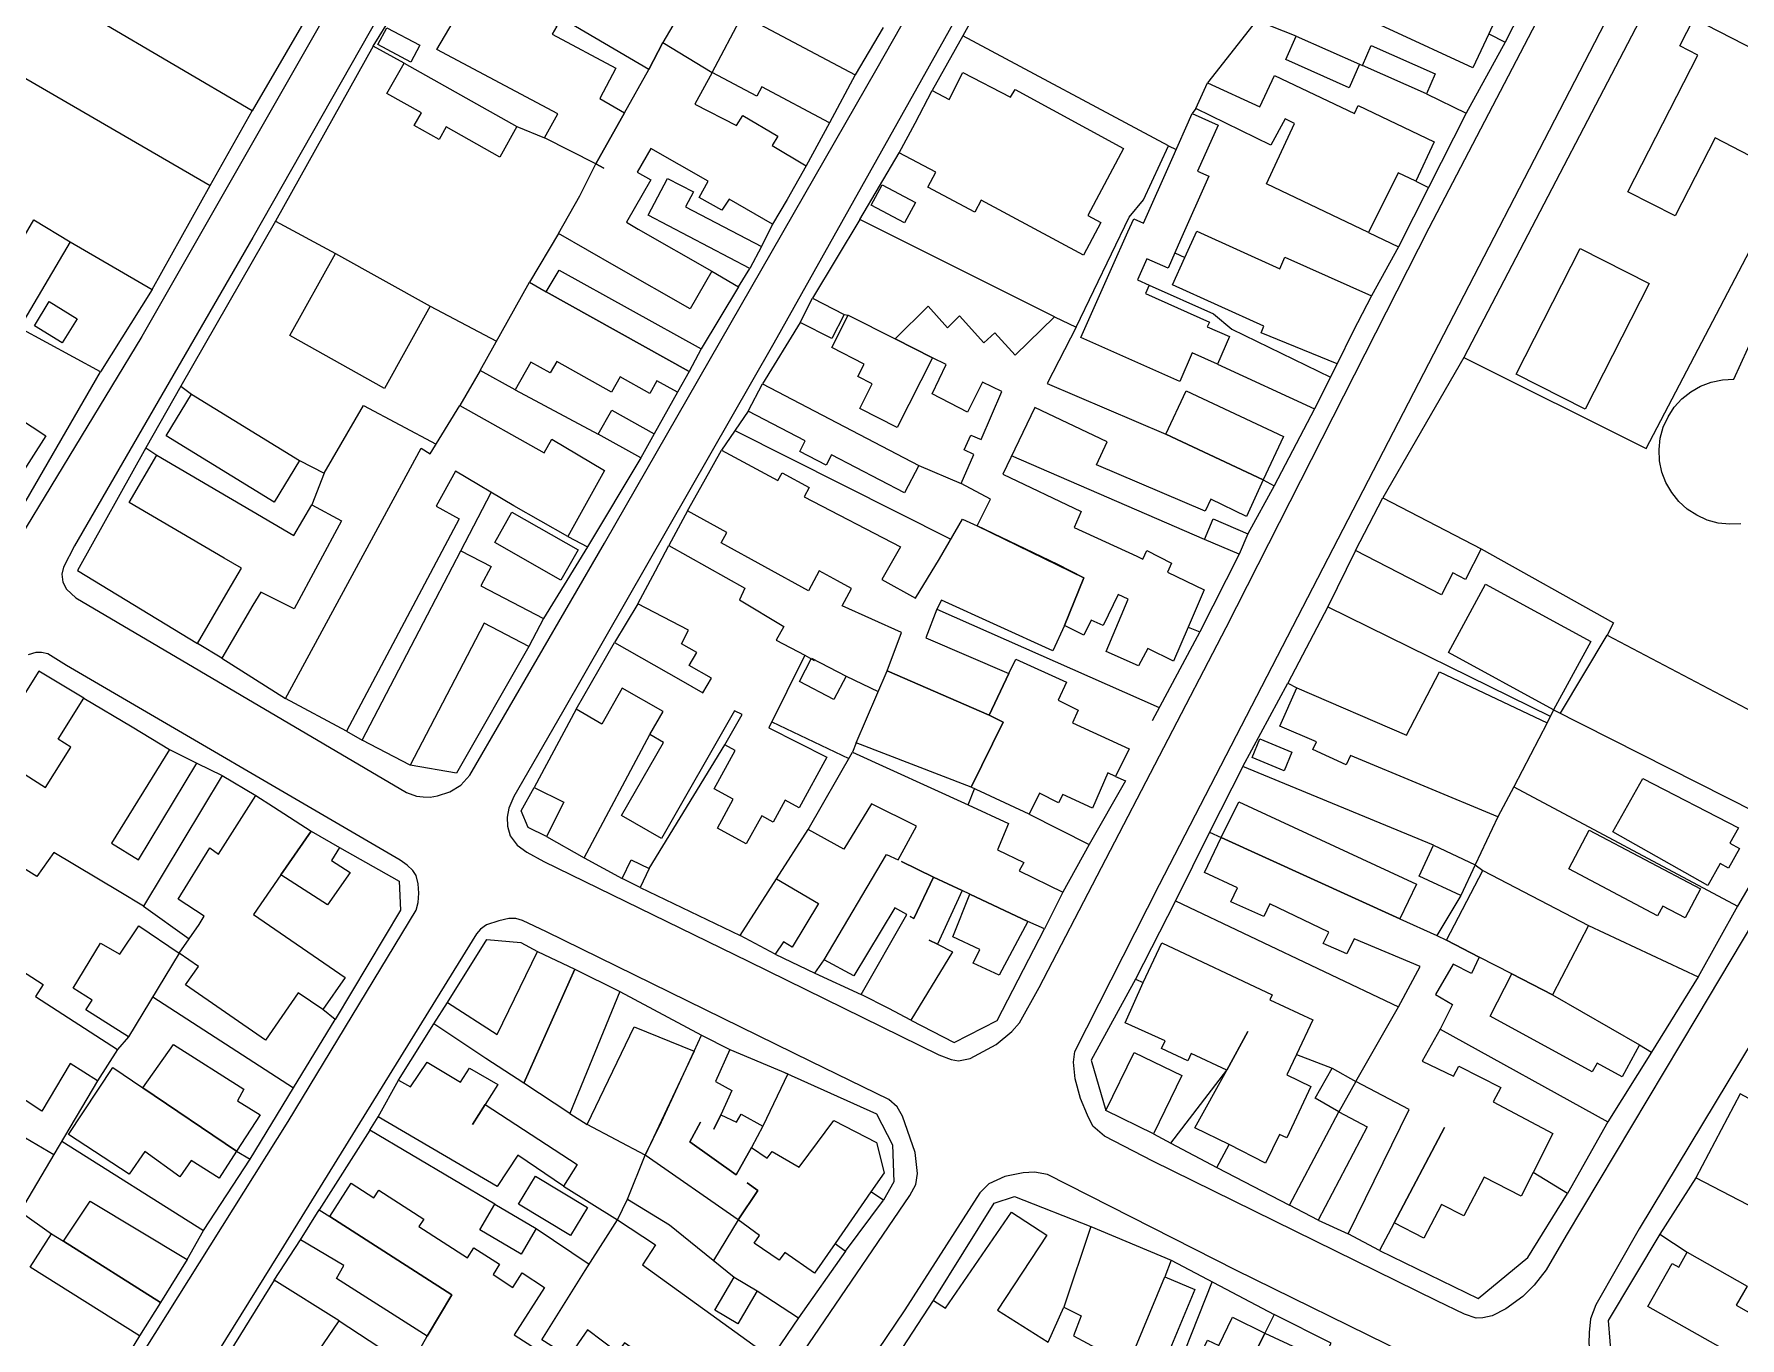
# Model space of a CAD drawing. Header units: metres. Extents: x -1319 to 2200, y -1209 to 1268.
# Drawn here: x -226 to -21.8, y 341.2 to 497.3 of the extents above; entities that cross this region are included whole.
import ezdxf

# ---------------------------------------------------------------- set-up
doc = ezdxf.new("R2010")
doc.units = ezdxf.units.M
for name, color, linetype, lineweight, true_color in [('CLADIRI_CONTUR', 7, 'Continuous', 25, 0x4b5962), ('PARCELE_CONTUR', 7, 'Continuous', 13, 0xb58c63), ('STRAZI', 7, 'Continuous', 25, 0xc4cccb)]:
    doc.layers.add(name, color=color, linetype=linetype, lineweight=lineweight, true_color=true_color)

msp = doc.modelspace()

# ---------------------------------------------------------------- linework, layer by layer
at = {"layer": 'CLADIRI_CONTUR'}
for points in [[(-53.74, 493.23), (-63.76, 497.86), (-77.05, 504.01), (-75.16, 508.09), (-72.25, 506.72), (-68.3, 515.31), (-61.61, 512.6), (-62.8, 509.73), (-54.63, 506.3), (-55.47, 504.58), (-49.66, 502.06), (-51.85, 497.31), (-53.74, 493.23)], [(-164.16, 499.94), (-162.33, 502.86), (-165.57, 504.74), (-174.47, 509.55), (-172.8, 512.58), (-163.63, 507.84), (-162.76, 509.28), (-156.34, 505.68), (-148.03, 500.79), (-150.72, 496.24), (-152.39, 493.04), (-164.16, 499.94)], [(-179.39, 504.2), (-178.6, 503.71), (-177.66, 505.23), (-173.41, 502.61), (-166.91, 498.74), (-166.3, 499.79), (-163.41, 498.23), (-163.96, 497.25), (-156.34, 493.2), (-158.27, 489.56), (-155.32, 487.85), (-158.73, 481.72), (-164.9, 484.83), (-163.31, 487.7), (-177.78, 495.43), (-175.81, 498.72), (-180.85, 501.83), (-179.39, 504.2)], [(-130.76, 486.66), (-138.86, 490.97), (-139.46, 489.83), (-144.81, 492.67), (-141.17, 499.54), (-127.71, 492.4), (-130.76, 486.66)], [(-28.97, 495.84), (-27.29, 499.12), (-15.31, 492.99), (-20.58, 482.7), (-24.74, 484.83), (-29.52, 475.5), (-35.18, 478.39), (-26.81, 494.74), (-28.97, 495.84)], [(-184.84, 496.01), (-183.78, 498.01), (-179.82, 495.92), (-180.88, 493.91), (-184.84, 496.01)], [(-68.57, 490.85), (-76.13, 494.21), (-74.88, 497.02), (-67.32, 493.66), (-68.57, 490.85)], [(-146.89, 488.89), (-141.89, 486.31), (-141.14, 487.52), (-136.97, 485.06), (-137.65, 483.93), (-133.56, 481.5), (-135.85, 477.48), (-137.61, 474.5), (-142.77, 477.52), (-143.67, 476.2), (-146.36, 477.71), (-145.3, 479.65), (-152.16, 483.58), (-153.78, 480.74), (-152.16, 479.8), (-155.08, 474.74), (-153.66, 473.93), (-144.84, 468.89), (-147.43, 464.36), (-156.25, 469.39), (-163.23, 473.38), (-160.65, 477.91), (-158.73, 481.72), (-157.77, 481.21), (-158.73, 481.72), (-155.32, 487.85), (-155.32, 487.85), (-152.39, 493.04), (-150.72, 496.24), (-144.81, 492.67), (-146.89, 488.89)], [(-59.29, 490.13), (-66.97, 493.51), (-65.92, 495.88), (-58.25, 492.5), (-59.29, 490.13)], [(-170.23, 482.55), (-176.65, 486.16), (-177.51, 484.64), (-180.49, 486.32), (-179.63, 487.84), (-183.75, 490.16), (-181.7, 493.8), (-168.18, 486.19), (-170.23, 482.55)], [(-116.43, 489.45), (-114.8, 492.68), (-109.08, 489.72), (-108.54, 490.63), (-95.56, 483.57), (-99.84, 475.53), (-98.27, 474.71), (-100.36, 470.81), (-112.6, 477.37), (-113.37, 475.93), (-119, 478.94), (-118.05, 480.72), (-122.44, 483.06), (-120.53, 486.62), (-118.49, 490.52), (-116.43, 489.45)], [(-58.36, 484.35), (-60.59, 479.66), (-62.69, 480.64), (-66.24, 473.52), (-78.46, 479.36), (-75.1, 486.58), (-76.23, 487.13), (-77.93, 483.98), (-86.9, 488.37), (-85.51, 491.43), (-79.26, 488.56), (-77.48, 492.31), (-67.93, 487.77), (-67.49, 488.7), (-58.36, 484.35)], [(-92.95, 466.2), (-85.29, 462.8), (-85.54, 462.24), (-82.87, 461.05), (-84.33, 457.76), (-87.33, 459.1), (-88.84, 455.69), (-100.66, 460.94), (-96.99, 469.2), (-95.03, 473.59), (-94.34, 475.14), (-93.17, 474.62), (-89.78, 482.24), (-87.34, 487.74), (-84.25, 486.37), (-86.7, 480.87), (-85.34, 480.27), (-88.73, 472.64), (-89.41, 471.1), (-90.23, 469.25), (-92.77, 470.38), (-93.91, 467.83), (-92.5, 467.2), (-92.95, 466.2)], [(-148, 476.59), (-138.92, 471.82), (-140.3, 469.19), (-152.46, 475.59), (-150.15, 479.99), (-147.06, 478.37), (-148, 476.59)], [(-125.76, 476.78), (-124.45, 479.23), (-120.48, 477.11), (-121.79, 474.66), (-125.76, 476.78)], [(-226.03, 475.02), (-221.67, 472.38), (-227.73, 462.12), (-233.59, 451.84), (-238.02, 454.55), (-238.02, 454.55), (-239.13, 452.67), (-233.5, 449.58), (-231.16, 453.47), (-224.57, 449.19), (-230.18, 440.48), (-241.84, 448.13), (-240.27, 450.76), (-248.22, 455.44), (-237.73, 473.25), (-229.78, 468.56), (-226.03, 475.02)], [(-86.79, 473.67), (-76.86, 469.16), (-76.24, 470.55), (-65.88, 465.95), (-68.1, 461.62), (-69.98, 457.78), (-79.1, 461.5), (-78.75, 462.31), (-89.69, 467.27), (-88.22, 470.52), (-86.79, 473.67)], [(-184.03, 454.85), (-195.39, 461.18), (-189.92, 471), (-178.56, 464.68), (-184.03, 454.85)], [(-32.65, 467.41), (-40.29, 452.36), (-48.54, 456.55), (-40.9, 471.6), (-32.65, 467.41)], [(-147.58, 456.88), (-164.7, 466.43), (-163.13, 469), (-146.13, 459.57), (-147.58, 456.88)], [(-166.67, 467.56), (-164.7, 466.43), (-147.58, 456.88), (-148.98, 454.4), (-151.43, 455.77), (-152.28, 454.24), (-155.83, 456.22), (-156.85, 454.39), (-163.43, 458.07), (-164.2, 456.7), (-166.54, 458.01), (-168.41, 454.68), (-172.58, 457.01), (-166.67, 467.56)], [(-130.47, 460.81), (-134.28, 462.73), (-132.81, 465.64), (-129, 463.71), (-130.47, 460.81)], [(-222.62, 460.3), (-225.95, 462.35), (-224.17, 465.24), (-220.84, 463.2), (-222.62, 460.3)], [(-113.08, 438.4), (-111.5, 441.6), (-111.5, 441.6), (-115.02, 443.47), (-113.47, 446.95), (-114.64, 447.49), (-113.83, 449.24), (-112.61, 448.73), (-110.15, 454.49), (-112.44, 455.58), (-114.24, 452.02), (-118.49, 454.2), (-116.81, 457.71), (-118.44, 458.5), (-122.91, 460.79), (-118.96, 464.71), (-116.63, 462.11), (-115.22, 463.52), (-112.28, 460.3), (-110.96, 461.5), (-108.53, 458.84), (-103.82, 463.41), (-101.24, 462.2), (-104.69, 455.44), (-90.51, 449.37), (-78.85, 443.89), (-80.83, 439.53), (-85.12, 441.6), (-85.81, 440.14), (-98.79, 445.71), (-97.52, 448.44), (-106.17, 452.58), (-110.02, 444.6), (-100.63, 440.13), (-101.47, 438.19), (-93.98, 434.77), (-93.24, 434.42), (-92.76, 435.43), (-89.81, 433.94), (-90.32, 432.86), (-85.93, 430.76), (-87.84, 426.29), (-87.84, 426.29), (-89.6, 422.21), (-92.64, 423.7), (-93.78, 421.63), (-97.64, 423.35), (-95.01, 429.61), (-96.2, 430.19), (-98, 426.46), (-99.45, 427.1), (-100.33, 425.32), (-102.64, 426.46), (-100.3, 432.16), (-102.64, 426.46), (-104.02, 423.45), (-117.35, 429.52), (-117.9, 428.41), (-119.25, 425.01), (-109.29, 420.72), (-111.65, 415.73), (-123.87, 421.04), (-122.16, 425.62), (-122.16, 425.62), (-129.27, 428.84), (-128.14, 430.9), (-129.82, 431.82), (-131.99, 433.01), (-133.3, 430.63), (-143.73, 436.36), (-143.05, 437.59), (-147.75, 440.18), (-145.82, 443.68), (-143.68, 447.46), (-136.95, 443.84), (-136.42, 444.74), (-133.19, 443), (-133.79, 441.89), (-122.26, 435.89), (-124.5, 431.96), (-120.48, 429.75), (-117.61, 434.44), (-114.85, 439.19), (-113.08, 438.4)], [(-130.49, 459.74), (-128.52, 463.62), (-122.91, 460.79), (-118.44, 458.5), (-122.67, 450.17), (-127.14, 452.44), (-125.64, 455.4), (-127.36, 456.27), (-126.6, 457.77), (-130.49, 459.74)], [(-121.79, 442.36), (-130.53, 446.92), (-131.17, 445.68), (-134.32, 447.32), (-133.67, 448.56), (-140.51, 452.13), (-138.79, 455.41), (-120.08, 445.63), (-121.79, 442.36)], [(-197.24, 441.25), (-210.19, 449.17), (-207.15, 454.15), (-194.2, 446.23), (-197.24, 441.25)], [(-88.07, 454.57), (-76.4, 449.09), (-78.85, 443.89), (-90.51, 449.37), (-88.07, 454.57)], [(-163.99, 448.78), (-157.71, 445.04), (-162.1, 437.12), (-168.54, 440.8), (-168.54, 440.8), (-175.53, 444.93), (-175.53, 444.93), (-177.84, 440.74), (-175.11, 439.23), (-188.61, 413.83), (-195.91, 417.72), (-179.65, 447.69), (-178.59, 447.01), (-175.01, 452.82), (-164.94, 447.14), (-163.99, 448.78)], [(-151.75, 449.41), (-153.36, 446.53), (-158.45, 449.38), (-156.84, 452.26), (-151.75, 449.41)], [(-189.2, 439.02), (-194.84, 428.45), (-198.86, 430.48), (-199.79, 428.91), (-203.5, 422.58), (-206.45, 424.31), (-202.74, 430.64), (-201.16, 433.33), (-203.24, 434.55), (-214.6, 441.21), (-211.28, 446.88), (-199.92, 440.21), (-194.89, 437.26), (-192.74, 440.93), (-189.2, 439.02)], [(-64.53, 441.74), (-52.73, 435.64), (-54.63, 431.97), (-56.16, 432.76), (-57.51, 430.13), (-67.79, 435.44), (-64.53, 441.74)], [(-162.92, 431.9), (-170.84, 436.41), (-168.78, 440.03), (-160.86, 435.52), (-162.92, 431.9)], [(-85.89, 436.78), (-84.85, 439.23), (-80.67, 437.46), (-81.71, 435), (-85.89, 436.78)], [(-103.42, 433.76), (-113.08, 438.4), (-100.3, 432.16), (-103.42, 433.76)], [(-173.13, 424.76), (-179.04, 413.43), (-180.97, 409.74), (-186.72, 412.74), (-184.8, 416.43), (-178.89, 427.76), (-174.89, 435.42), (-171.27, 433.54), (-172.49, 431.22), (-165.01, 427.31), (-166.76, 423.95), (-172.1, 426.74), (-173.13, 424.76)], [(-144.89, 420.16), (-147.55, 421.7), (-146.66, 423.26), (-148.5, 424.28), (-147.63, 425.92), (-153.71, 429.06), (-151.61, 433.03), (-149.99, 436.04), (-140.89, 430.96), (-141.55, 429.53), (-136.24, 426.36), (-137.14, 424.7), (-137.14, 424.7), (-137.14, 424.7), (-133.71, 422.91), (-138.03, 414.24), (-138.03, 414.24), (-131.09, 410.71), (-134.41, 404.66), (-136.08, 405.57), (-137.52, 402.94), (-138.88, 403.69), (-140.73, 400.33), (-144.18, 402.23), (-142.28, 405.68), (-144.57, 406.93), (-142.05, 411.51), (-143.29, 412.2), (-141.24, 415.82), (-142.14, 416.24), (-150.86, 400.99), (-155.66, 403.73), (-150.65, 412.48), (-152.28, 413.42), (-150.7, 416.18), (-155.57, 418.96), (-158.02, 414.68), (-161.1, 416.44), (-156.52, 424.45), (-148.57, 419.91), (-145.94, 418.42), (-144.89, 420.16)], [(-39.62, 424.55), (-44.07, 416.38), (-56.67, 423.26), (-52.22, 431.42), (-39.62, 424.55)], [(-130.23, 417.6), (-134.37, 419.76), (-132.91, 422.56), (-128.77, 420.41), (-130.23, 417.6)], [(-127.59, 412.42), (-123.87, 421.04), (-111.65, 415.73), (-109.96, 414.89), (-113.81, 407.14), (-127.59, 412.42)], [(-96.51, 408.4), (-97.44, 408.85), (-99.28, 404.62), (-102.84, 406.26), (-103.35, 405.23), (-105.64, 406.42), (-106.86, 403.9), (-113.81, 407.14), (-109.96, 414.89), (-111.65, 415.73), (-109.29, 420.72), (-108.44, 422.45), (-102.38, 419.67), (-103.41, 417.55), (-100.98, 416.34), (-101.67, 414.82), (-94.91, 411.72), (-96.51, 408.4)], [(-72.9, 411.61), (-72.46, 412.53), (-76.84, 414.44), (-74.81, 419.02), (-61.68, 413.33), (-57.74, 420.93), (-44.86, 414.83), (-48.85, 407.18), (-50.74, 403.57), (-68.4, 410.9), (-68.91, 409.8), (-72.9, 411.61)], [(-224.62, 407.1), (-221.61, 411.92), (-223.13, 412.87), (-220.04, 417.78), (-214.25, 414.35), (-209.78, 411.62), (-216.74, 400.41), (-213.51, 398.41), (-206.51, 410), (-203.48, 408.5), (-212.88, 392.86), (-215.8, 394.62), (-223.63, 399.32), (-225.68, 396.43), (-236.68, 403.3), (-234.7, 406.24), (-232.22, 410.22), (-227.78, 407.45), (-227.06, 408.62), (-224.62, 407.1)], [(-76.32, 409.09), (-80.16, 410.66), (-79.24, 412.9), (-75.41, 411.33), (-76.32, 409.09)], [(-114.89, 394.74), (-117.85, 388.33), (-116.04, 387.41), (-121.04, 379.24), (-123.65, 380.63), (-126.96, 382.31), (-121.52, 391.88), (-121.52, 391.88), (-122.95, 392.66), (-127.84, 384.53), (-131.42, 386.44), (-123.94, 399.08), (-122.55, 398.41), (-120.37, 402.46), (-125.72, 405.13), (-129.04, 399.71), (-133.32, 402.04), (-128.01, 411.31), (-114.15, 405.01), (-109.32, 402.77), (-110.65, 399.61), (-107.5, 398.1), (-108.04, 397.11), (-102.84, 394.55), (-105.02, 390.16), (-107.01, 391.06), (-113.96, 394.3), (-114.89, 394.74)], [(-162.59, 405.32), (-164.63, 401.2), (-166.83, 402.29), (-167.69, 404.27), (-166.12, 407.08), (-162.59, 405.32)], [(-22.96, 400.43), (-21.81, 399.78), (-23.15, 397.41), (-24.14, 397.97), (-25.61, 395.36), (-36.99, 401.78), (-33.4, 408.15), (-21.94, 402.25), (-22.96, 400.43)], [(-204.94, 399.85), (-203.93, 399.12), (-199.45, 406.13), (-197.35, 404.76), (-192.81, 401.86), (-196.44, 396.61), (-199.72, 391.87), (-188.77, 384.34), (-191.42, 380.49), (-194.38, 382.52), (-198.28, 376.85), (-207.86, 383.45), (-206.33, 385.67), (-208.62, 387.25), (-206.25, 390.69), (-205.63, 391.69), (-208.74, 393.7), (-204.94, 399.85)], [(-62.47, 391.38), (-83.88, 401.08), (-81.76, 405.37), (-60.5, 395.52), (-62.47, 391.38)], [(-188.15, 396.89), (-190.85, 393.03), (-196.44, 396.61), (-192.81, 401.86), (-189.41, 399.89), (-190.38, 398.34), (-188.15, 396.89)], [(-62.47, 391.38), (-58.05, 389.38), (-56.88, 388.81), (-52.98, 386.77), (-53.92, 384.81), (-56.12, 385.94), (-58.2, 382.29), (-56.18, 381.11), (-57.65, 378.15), (-59.8, 374.31), (-56.06, 372.52), (-55.41, 373.74), (-50.41, 371.16), (-51.31, 369.46), (-44.15, 365.68), (-46.52, 360.99), (-47.94, 358.15), (-52.4, 360.42), (-54.84, 355.8), (-57.51, 357.18), (-59.63, 353.13), (-63.15, 354.96), (-57.14, 366.4), (-57.14, 366.4), (-63.15, 354.96), (-64.91, 351.66), (-68.69, 353.65), (-61.36, 368.54), (-67.75, 371.87), (-62.65, 380.82), (-60.05, 385.65), (-67.95, 388.98), (-68.82, 387.17), (-71.66, 388.42), (-70.99, 389.78), (-78.04, 393.14), (-78.76, 391.63), (-82.73, 393.41), (-81.93, 395.07), (-85.87, 396.92), (-83.88, 401.08), (-62.47, 391.38)], [(-26.49, 394.94), (-28.32, 391.47), (-31, 392.89), (-31.62, 391.72), (-42.26, 397.33), (-39.82, 401.97), (-26.49, 394.94)], [(-152.35, 397.37), (-153.44, 395.13), (-155.6, 396.18), (-154.51, 398.42), (-152.35, 397.37)], [(-55.19, 394.15), (-60.19, 396.47), (-58.47, 400.17), (-53.47, 397.84), (-55.19, 394.15)], [(-118.31, 396.35), (-122.16, 398.22), (-118.31, 396.35), (-118.31, 396.35)], [(-118.31, 396.35), (-120.66, 391.4), (-121.1, 391.64), (-120.66, 391.4), (-118.31, 396.35), (-114.89, 394.74), (-118.31, 396.35)], [(-39.89, 390.58), (-44.21, 382.25), (-49.06, 384.77), (-52.98, 386.77), (-56.88, 388.81), (-52.56, 397.15), (-39.89, 390.58)], [(-228.19, 385.63), (-224.89, 383.49), (-225.81, 382.06), (-215.99, 375.71), (-218.41, 371.96), (-221.66, 374.04), (-225.08, 368.35), (-249.36, 384.32), (-245.85, 389.66), (-243.96, 388.5), (-240.3, 394.16), (-234.26, 390.25), (-235.5, 388.34), (-229.11, 384.21), (-228.19, 385.63)], [(-135.24, 387.98), (-136.27, 388.61), (-137.27, 387.14), (-141.47, 389.36), (-137.13, 396.15), (-132.08, 393.18), (-135.24, 387.98)], [(-110.44, 384.62), (-113.57, 386.04), (-112.77, 387.68), (-116.02, 389.21), (-113.96, 394.3), (-107.01, 391.06), (-110.44, 384.62)], [(-219.78, 380.45), (-219.05, 381.63), (-221.31, 383.05), (-218.06, 388.45), (-215.74, 387.12), (-213.44, 390.53), (-208.62, 387.25), (-214.7, 377.24), (-219.78, 380.45)], [(-118.84, 388.82), (-118.84, 388.82), (-117.85, 388.33), (-118.84, 388.82)], [(-76.01, 365.14), (-76.88, 365.54), (-78.56, 362.1), (-82.92, 364.36), (-82.92, 364.36), (-87.01, 366.35), (-83.19, 373.26), (-80.69, 377.86), (-80.69, 377.86), (-83.19, 373.26), (-87.45, 375.25), (-87.85, 374.37), (-91, 375.82), (-90.6, 376.76), (-95.37, 378.93), (-93.21, 383.74), (-90.98, 388.47), (-77.76, 382.25), (-78.03, 381.68), (-72.89, 379.27), (-74.84, 375.11), (-76.01, 372.68), (-73.16, 371.31), (-76.01, 365.14)], [(-176.5, 381.36), (-170.55, 377.52), (-165.74, 387.43), (-161.25, 385.33), (-167.36, 371.7), (-171.91, 374.64), (-178.14, 378.8), (-176.5, 381.36)], [(-155.87, 382.66), (-161.86, 368.07), (-167.36, 371.7), (-161.25, 385.33), (-155.87, 382.66)], [(-39.45, 373.04), (-51.69, 379.69), (-49.06, 384.77), (-44.21, 382.25), (-33.8, 376.29), (-35.88, 372.46), (-38.88, 374.07), (-39.45, 373.04)], [(-138.21, 362.7), (-137.62, 363.51), (-134.39, 361.62), (-133.25, 363.18), (-130.24, 367.21), (-125.12, 364.6), (-124.22, 360.95), (-125.81, 358.7), (-130.1, 352.51), (-132.55, 348.93), (-136.1, 351.41), (-136.78, 350.5), (-139.79, 352.54), (-139.15, 353.44), (-141.69, 355.32), (-152.82, 363.07), (-159.76, 366.75), (-154.15, 378.44), (-146.97, 375.5), (-146.09, 377.43), (-142.69, 375.71), (-144.41, 371.89), (-142.45, 370.8), (-143.78, 367.9), (-144.63, 366.2), (-143.78, 367.9), (-141.92, 367.04), (-141.35, 367.96), (-138.75, 366.54), (-140.12, 363.98), (-138.21, 362.7)], [(-252.02, 376.47), (-243.01, 371.16), (-234.32, 366.03), (-228.5, 362.6), (-227.01, 365.13), (-223.65, 363.14), (-227.65, 356.34), (-233.81, 359.97), (-234.5, 358.81), (-239.53, 350.68), (-244.13, 353.48), (-241.53, 357.56), (-244.45, 359.38), (-247.14, 361.02), (-248.55, 358.69), (-258.74, 365.55), (-255.23, 371.04), (-252.02, 376.47)], [(-200.89, 370.99), (-201.65, 369.58), (-198.94, 367.9), (-201.76, 363.56), (-212.97, 371.12), (-209.29, 376.33), (-200.89, 370.99)], [(-162.62, 359.36), (-168.06, 363.06), (-170.54, 359.33), (-184.82, 367.65), (-182.38, 372.06), (-180.92, 371.26), (-178.92, 374.21), (-174.96, 371.79), (-173.85, 373.47), (-170.49, 371.53), (-172, 369.14), (-160.98, 361.96), (-162.62, 359.36)], [(-152.82, 363.07), (-150.88, 367.08), (-146.97, 375.5), (-152.82, 363.07)], [(-97.68, 368.41), (-94.3, 375.36), (-88.6, 372.59), (-91.97, 365.64), (-97.68, 368.41)], [(-214.61, 360.8), (-221.88, 365.55), (-216.57, 373.57), (-212.97, 371.12), (-201.76, 363.56), (-203.82, 360.32), (-207.18, 362.45), (-208.54, 360.49), (-212.75, 363.49), (-214.61, 360.8)], [(-72.63, 369.88), (-70.57, 373.48), (-67.75, 371.87), (-69.8, 368.27), (-72.63, 369.88)], [(-173.51, 366.75), (-173.51, 366.75), (-172, 369.14), (-173.51, 366.75)], [(-66.38, 366.47), (-72.26, 355.28), (-75.68, 357.08), (-69.8, 368.27), (-66.38, 366.47)], [(-147.5, 364.65), (-146.2, 367.04), (-147.5, 364.65), (-147.5, 364.65), (-141.96, 360.7), (-147.5, 364.65)], [(-141.96, 360.7), (-141.96, 360.7), (-140.12, 363.98), (-141.96, 360.7)], [(-165.95, 360.57), (-159.73, 356.82), (-161.76, 353.45), (-167.98, 357.19), (-165.95, 360.57)], [(-139.34, 358.85), (-140.63, 359.76), (-139.34, 358.85), (-141.69, 355.32), (-139.34, 358.85)], [(-207.67, 350.58), (-210.86, 345.42), (-222.49, 352.76), (-219.28, 357.55), (-207.67, 350.58)], [(-190.59, 355.74), (-176, 346.36), (-178.94, 341.42), (-189.8, 348.3), (-188.91, 349.86), (-194.08, 352.94), (-191.87, 356.52), (-190.59, 355.74)], [(-165.88, 354.3), (-167.68, 351.23), (-172.64, 354.13), (-170.85, 357.2), (-165.88, 354.3)], [(-143.48, 332.31), (-155.31, 340.6), (-156.15, 339.46), (-159.75, 342.17), (-161.96, 338.92), (-165.2, 340.98), (-160.01, 349.27), (-157.56, 353.13), (-156.14, 355.34), (-151.6, 352.32), (-153.15, 349.94), (-138.5, 339.38), (-140.84, 335.9), (-143.48, 332.31)], [(-101.56, 341.45), (-94.99, 337.95), (-90.62, 348.49), (-87.04, 347), (-94.02, 330.24), (-97.6, 331.73), (-101.02, 334.04), (-105.54, 327.64), (-109.47, 330.72), (-110.5, 329.34), (-123.25, 338.09), (-118.32, 345.66), (-116.87, 344.75), (-108.98, 356.26), (-104.76, 353.51), (-110.66, 344.5), (-104.57, 340.68), (-102.72, 344.86), (-100.62, 343.83), (-101.56, 341.45)], [(-223.92, 353.67), (-222.49, 352.76), (-210.86, 345.42), (-213.39, 341.43), (-226.45, 349.68), (-223.92, 353.67)], [(-22.2, 345.1), (-18.92, 343.25), (-21.53, 338.62), (-32.8, 344.97), (-29.9, 350.12), (-29.08, 349.67), (-28.08, 351.44), (-20.9, 347.39), (-22.2, 345.1)], [(-142.17, 348.47), (-139.41, 346.85), (-141.74, 342.88), (-144.5, 344.5), (-142.17, 348.47)], [(-88.59, 331.12), (-85.59, 337.24), (-86.99, 337.93), (-85.51, 340.94), (-84.17, 340.29), (-82.51, 343.68), (-78.63, 341.77), (-84.77, 329.25), (-88.59, 331.12)], [(-78.49, 329.44), (-79.35, 329.86), (-84.7, 320), (-88.21, 322.14), (-88.21, 322.14), (-91.82, 324.17), (-88.59, 331.12), (-84.77, 329.25), (-85.06, 328.65), (-84.77, 329.25), (-78.63, 341.77), (-74.79, 339.96), (-78.59, 331.54), (-77.65, 331.08), (-78.49, 329.44)]]:
    msp.add_lwpolyline(points, close=True, dxfattribs=at)
for points in [[(-21.67, 438.66), (-23.03, 438.59), (-24.39, 438.74), (-25.7, 439.1), (-26.94, 439.66), (-28.08, 440.41), (-29.09, 441.32), (-29.94, 442.39), (-30.62, 443.57), (-31.1, 444.84), (-31.38, 446.18), (-31.45, 447.54), (-31.3, 448.89), (-30.94, 450.21), (-30.38, 451.45), (-29.63, 452.59), (-28.72, 453.6), (-27.65, 454.45), (-26.47, 455.13), (-25.2, 455.61), (-23.86, 455.89), (-22.5, 455.95), (-19.14, 463.29)], [(-195.11, 334.97), (-189.46, 343.24), (-181, 337.68), (-178.94, 341.42), (-176, 346.36), (-190.59, 355.74), (-190.59, 355.74), (-188.04, 359.7), (-185.33, 357.96), (-184.74, 358.89), (-179.34, 355.42), (-179.92, 354.52), (-174.1, 350.79), (-173.34, 351.99), (-170.26, 350.01), (-171.05, 348.77), (-168.68, 347.24), (-167.57, 348.97), (-164.88, 347.24), (-168.52, 341.57), (-165.84, 339.86)]]:
    msp.add_lwpolyline(points, dxfattribs=at)
at = {"layer": 'PARCELE_CONTUR'}
for points in [[(-184.81, 528.07), (-178.96, 523.98), (-199.89, 488.09), (-218.65, 499.11)], [(-77.05, 504.01), (-103.9, 516.76), (-114.81, 497.06)], [(-42.06, 515.16), (-40.6, 514.47), (-49.88, 496.3)], [(-54.83, 458.57), (-32.98, 447.65), (-7.25, 496.83), (-29.01, 508.06), (-54.83, 458.57)], [(-181.7, 493.8), (-185.4, 495.83), (-181.48, 502.18)], [(-74.88, 497.02), (-79.65, 498.9), (-85.51, 491.43)], [(-124.33, 498.05), (-127.71, 492.4)], [(-101.24, 462.2), (-94.88, 475.34), (-93.16, 477.44), (-90.19, 483.89), (-114.81, 497.06), (-118.49, 490.52)], [(-51.85, 497.31), (-49.88, 496.3), (-54.54, 487.78)], [(-185.4, 495.83), (-197.09, 474.87), (-189.92, 471)], [(-229.44, 493.39), (-204.93, 479.15), (-199.89, 488.09)], [(-67.32, 493.66), (-66.97, 493.51)], [(-59.29, 490.13), (-54.54, 487.78), (-59.07, 478.89)], [(-86.9, 488.37), (-87.34, 487.74)], [(-168.18, 486.19), (-164.9, 484.83)], [(-130.76, 486.66), (-133.56, 481.5)], [(-103.82, 463.41), (-127.14, 475.09), (-122.44, 483.06)], [(-90.19, 483.89), (-89.25, 483.44)], [(-221.67, 472.38), (-211.84, 466.71), (-204.93, 479.15)], [(-60.59, 479.66), (-59.07, 478.89), (-62.65, 471.78)], [(-197.09, 474.87), (-208.42, 455.11), (-207.15, 454.15)], [(-137.61, 474.5), (-138.92, 471.82)], [(-127.14, 475.09), (-132.81, 465.64)], [(-163.23, 473.38), (-166.67, 467.56)], [(-66.24, 473.52), (-62.65, 471.78), (-65.88, 465.95)], [(-89.41, 471.1), (-88.22, 470.52)], [(-144.84, 468.89), (-141.68, 467.02), (-140.3, 469.19)], [(-211.84, 466.71), (-218.03, 456.82), (-227.73, 462.12)], [(-141.68, 467.02), (-146.13, 459.57)], [(-92.5, 467.2), (-84.8, 463.77), (-82.59, 461.93), (-70.78, 456.2)], [(-178.56, 464.68), (-170.62, 460.51)], [(-129, 463.71), (-128.52, 463.62)], [(-134.28, 462.73), (-138.79, 455.41)], [(-84.33, 457.76), (-72.7, 452.42), (-77.55, 443.18)], [(-69.98, 457.78), (-72.7, 452.42)], [(-54.83, 458.57), (-64.53, 441.74)], [(-241.84, 448.13), (-242.66, 446.85), (-229.02, 437.84), (-218.03, 456.82)], [(-172.58, 457.01), (-175.01, 452.82)], [(-208.42, 455.11), (-212.62, 447.74), (-211.28, 446.88)], [(-168.41, 454.68), (-158.45, 449.38)], [(-148.98, 454.4), (-151.75, 449.41)], [(-194.2, 446.23), (-191.25, 444.71), (-186.54, 452.79), (-177.87, 448.18)], [(-140.51, 452.13), (-143.68, 447.46)], [(-142.09, 449.8), (-116.23, 436.82)], [(-212.62, 447.74), (-220.81, 433.07), (-206.45, 424.31)], [(-153.36, 446.53), (-159.75, 435.88)], [(-120.08, 445.63), (-115.02, 443.47)], [(-85.89, 436.78), (-108.97, 446.78)], [(-191.25, 444.71), (-192.74, 440.93)], [(-78.85, 443.89), (-77.55, 443.18), (-80.67, 437.46)], [(-174.89, 435.42), (-171.27, 442.41)], [(-147.75, 440.18), (-149.99, 436.04)], [(-162.1, 437.12), (-159.75, 435.88), (-165.01, 427.31)], [(-81.71, 435), (-86.44, 425.73)], [(-67.79, 435.44), (-71.11, 428.71), (-44.47, 415.61)], [(-52.73, 435.64), (-36.9, 426.8), (-37.66, 425.31)], [(-153.71, 429.06), (-156.52, 424.45)], [(-117.9, 428.41), (-91.29, 416.66)], [(-71.11, 428.71), (-75.89, 419.55), (-74.81, 419.02)], [(-87.84, 426.29), (-86.44, 425.73), (-92.13, 415.08)], [(-43.25, 415.97), (-37.66, 425.31), (-11.12, 411.34), (-16.49, 402.4)], [(-166.76, 423.95), (-175.44, 408.78), (-180.97, 409.74)], [(-133.71, 422.91), (-132.6, 422.29)], [(-220.04, 417.78), (-225.42, 421), (-232.22, 410.22)], [(-203.5, 422.58), (-195.91, 417.72)], [(-128.77, 420.41), (-124.93, 418.59)], [(-58.47, 400.17), (-81.27, 409.58), (-75.89, 419.55)], [(-161.1, 416.44), (-166.12, 407.08)], [(-137.67, 414.96), (-128.45, 410.54)], [(-44.07, 416.38), (-44.86, 414.83)], [(-44.07, 416.38), (-16.49, 402.4), (-22.06, 392.86)], [(-188.61, 413.83), (-186.72, 412.74)], [(-164.63, 401.2), (-160.14, 398.66), (-152.28, 413.42)], [(-209.78, 411.62), (-206.51, 410)], [(-152.35, 397.37), (-143.29, 412.2)], [(-127.59, 412.42), (-128.01, 411.31)], [(-203.48, 408.5), (-199.45, 406.13)], [(-81.27, 409.58), (-85.28, 401.75), (-83.88, 401.08)], [(-114.15, 405.01), (-113.39, 406.94)], [(-96.51, 408.4), (-95.34, 407.86), (-99.66, 400.26)], [(-48.85, 407.18), (-22.06, 392.86), (-26.76, 384.42)], [(-106.86, 403.9), (-99.66, 400.26), (-102.84, 394.55)], [(-50.74, 403.57), (-53.47, 397.84), (-52.56, 397.15)], [(-137.13, 396.15), (-133.32, 402.04)], [(-85.28, 401.75), (-89.33, 393.51), (-62.65, 380.82)], [(-189.41, 399.89), (-182.28, 395.87), (-182.12, 392.39), (-189.95, 379.3), (-191.42, 380.49)], [(-160.14, 398.66), (-155.6, 396.18)], [(-153.44, 395.13), (-141.47, 389.36)], [(-55.19, 394.15), (-58.05, 389.38)], [(-212.88, 392.86), (-207.44, 388.97)], [(-89.33, 393.51), (-94.14, 384.15), (-93.21, 383.74)], [(-121.04, 379.24), (-115.85, 376.55), (-110.69, 379.19), (-105.02, 390.16)], [(-39.89, 390.58), (-26.76, 384.42), (-32.34, 375.41)], [(-176.5, 381.36), (-171.79, 388.9), (-167.74, 388.52), (-165.74, 387.43)], [(-137.27, 387.14), (-132.53, 384.84), (-131.42, 386.44)], [(-132.53, 384.84), (-126.96, 382.31)], [(-94.14, 384.15), (-99.45, 374.45), (-97.68, 368.41)], [(-211.79, 382.03), (-194.92, 371.12), (-189.95, 379.3)], [(-155.87, 382.66), (-146.09, 377.43)], [(-182.38, 372.06), (-178.14, 378.8)], [(-57.65, 378.15), (-37.57, 367.08), (-42.42, 358.49)], [(-214.7, 377.24), (-215.99, 375.71)], [(-33.8, 376.29), (-32.34, 375.41), (-37.57, 367.08)], [(-142.69, 375.71), (-135.74, 372.79), (-138.75, 366.54)], [(-74.84, 375.11), (-70.57, 373.48)], [(-218.41, 371.96), (-223.65, 363.14)], [(-136.16, 372.98), (-125.12, 368.01), (-123.22, 364.31), (-123.06, 359.88), (-124.32, 357.7), (-125.81, 358.7)], [(-91.97, 365.64), (-89.9, 364.49), (-83.19, 373.26)], [(-201.76, 363.56), (-200.12, 362.61), (-194.92, 371.12)], [(-20.2, 369.56), (-21.74, 370.41), (-27.06, 360.37)], [(-170.85, 357.2), (-185.8, 366.08), (-184.82, 367.65)], [(-161.86, 368.07), (-159.76, 366.75)], [(-185.8, 366.08), (-191.87, 356.52)], [(-222.69, 364.74), (-205.73, 354.07), (-200.12, 362.61)], [(-89.9, 364.49), (-84.38, 361.58), (-82.92, 364.36)], [(-156.14, 355.34), (-154.97, 357.82), (-152.82, 363.07)], [(-84.38, 361.58), (-75.68, 357.08)], [(-64.91, 351.66), (-53.11, 345.93), (-47.15, 350.82), (-42.42, 358.49), (-46.52, 360.99)], [(-2.06, 347.39), (-27.06, 360.37), (-31.37, 353.61), (-28.08, 351.44)], [(-162.62, 359.36), (-156.14, 355.34)], [(-154.97, 357.82), (-149.93, 354.72), (-142.17, 348.47)], [(-128.87, 351.56), (-124.32, 357.7)], [(-118.32, 345.66), (-111.04, 357.34), (-108.61, 358.12), (-99.47, 354.55), (-102.72, 344.86)], [(-227.65, 356.34), (-223.92, 353.67)], [(-207.67, 350.58), (-205.73, 354.07)], [(-165.88, 354.3), (-159.53, 350.02)], [(-141.69, 355.32), (-144.66, 350.48)], [(-99.47, 354.55), (-89.85, 350.5), (-90.62, 348.49)], [(-72.26, 355.28), (-68.69, 353.65)], [(-31.37, 353.61), (-37.56, 343.3), (-37.14, 338.34), (-21.86, 330.86)], [(-189.46, 343.24), (-197.25, 348.09), (-194.08, 352.94)], [(-130.1, 352.51), (-128.87, 351.56), (-134.46, 343.61)], [(-89.85, 350.5), (-77.52, 344.01), (-78.63, 341.77)], [(-197.25, 348.09), (-202.5, 339.6), (-201.28, 338.83)], [(-84.95, 347.93), (-96.52, 318.75)], [(-139.41, 346.85), (-134.46, 343.61), (-140.07, 335.38)], [(-76.18, 330.09), (-70.72, 340.58), (-77.52, 344.01)], [(-213.39, 341.43), (-221.46, 328.1), (-223.32, 329.14)]]:
    msp.add_lwpolyline(points, dxfattribs=at)
at = {"layer": 'STRAZI'}
for points in [[(-115.51, 499.33), (-137.42, 460.25), (-162.74, 416.09), (-168.54, 405.99), (-169.16, 404.59), (-169.36, 403.53), (-169.33, 402.47), (-168.99, 401.28), (-168.17, 400.19), (-167.01, 399.33), (-164.96, 398.21), (-140.52, 386.3), (-117.66, 375.1), (-116.22, 374.52), (-115.34, 374.35), (-113.94, 374.66), (-110.83, 376.33), (-108.92, 377.87), (-108.03, 378.91), (-105.68, 383.16), (-83.29, 426.23), (-58.99, 474.07), (-30.9, 527.86)], [(-220.98, 429.79), (-181.39, 406.48), (-180.21, 406.06), (-179.41, 405.95), (-178.57, 405.94), (-177.7, 406.07), (-176.22, 406.57), (-174.92, 407.35), (-173.83, 408.55), (-157.69, 436.33), (-125.06, 493.18), (-110.59, 518.71)], [(-5.21, 416.02), (-26.91, 379.61), (-42.58, 353.47), (-44.96, 349.34), (-46.4, 347.49), (-47.76, 346.16), (-49.78, 344.69), (-51.45, 343.84), (-52.54, 343.6), (-53.36, 343.57), (-54.73, 344.05), (-58.07, 345.65), (-92.06, 362.34), (-97.86, 365.34), (-99.26, 366.54), (-99.88, 367.87), (-100.7, 369.85), (-101.34, 372.2), (-101.55, 374.21), (-101.41, 375.48), (-91.24, 395.48), (-74.69, 427.49), (-30.67, 512.67)], [(-177.48, 512.16), (-199.8, 472.91), (-221.17, 435.99), (-222.46, 433.46), (-222.67, 432.61), (-222.57, 431.65), (-222.12, 430.83), (-220.98, 429.79)], [(-187.7, 505.5), (-213.11, 461.06)], [(-213.11, 461.06), (-227.62, 437.12), (-228.04, 436.52), (-228.32, 436.22), (-228.74, 435.91), (-229.29, 435.67), (-229.85, 435.6), (-230.48, 435.6), (-230.86, 435.71), (-231.98, 436.41), (-271.98, 462.42), (-332.56, 502.04)], [(-240.66, 295.05), (-219.36, 329.21), (-195.58, 367.11), (-180.25, 392.4), (-180.01, 393.33), (-179.93, 394.44), (-180.01, 395.55), (-180.27, 396.54), (-180.64, 397.13), (-181.32, 397.78), (-182.18, 398.39), (-222.13, 421.67), (-224.36, 423.09), (-225.1, 423.26), (-225.77, 423.26), (-226.69, 422.95)], [(-226.65, 203.44), (-225.52, 204.32), (-215.48, 218.78), (-194.64, 249.53), (-153.59, 310.62), (-121.15, 358.26), (-120.44, 359.57), (-120.23, 360.87), (-120.52, 363.39), (-122.03, 367.72), (-122.66, 368.85), (-123.67, 369.73), (-133, 374.27), (-164.64, 389.82), (-167.54, 391.16), (-168.33, 391.39), (-169.17, 391.39), (-170.35, 391.12), (-171.84, 390.64), (-172.54, 390.13), (-173.04, 389.57), (-196.67, 351.33), (-210.41, 329.19), (-227.37, 302.89)], [(-18.65, 379.37), (-33.84, 354.25), (-39.03, 345.17), (-39.64, 343.47), (-39.81, 341.86), (-39.85, 340.53), (-39.67, 339.03), (-39.23, 337.66), (-38.58, 336.67), (-37.63, 335.72), (-36.94, 335.38)], [(-18.61, 318.06), (-61.81, 339.32), (-82.1, 349.32), (-104.66, 360.74), (-106.22, 361.04), (-107.6, 360.95), (-109.79, 360.53), (-111.68, 359.65), (-112.77, 358.56), (-121.76, 344.57), (-156.3, 293.35), (-191.8, 240.83), (-217.47, 202.26), (-219.59, 199.07), (-220.12, 198.02), (-220.24, 197.43), (-220.22, 196.89), (-220.1, 196.38), (-219.91, 195.86), (-219.51, 195.46)]]:
    msp.add_lwpolyline(points, dxfattribs=at)

doc.saveas('drawing.dxf')
